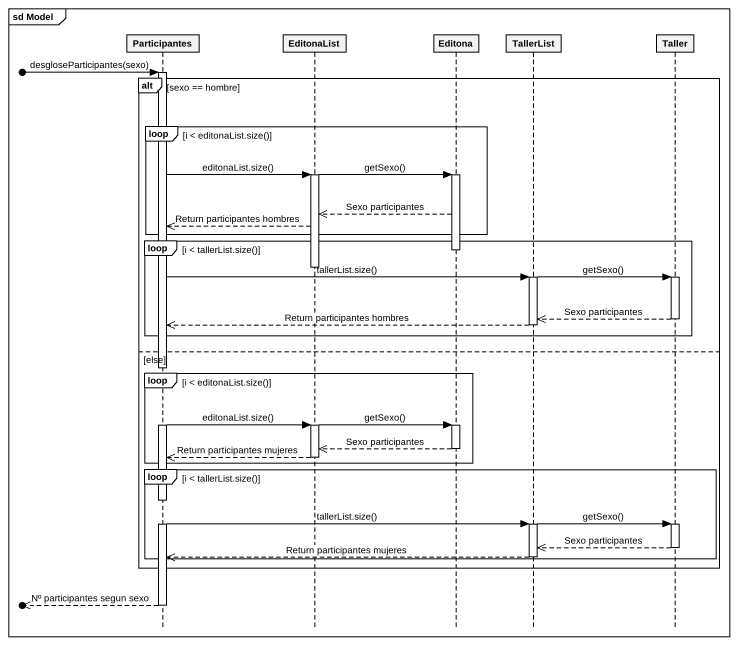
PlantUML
@startuml
mainframe sd Model
hide footbox
participant Participantes
participant EditonaList
participant Editona
participant TallerList
participant Taller

[o-> Participantes : desgloseParticipantes(sexo)
activate Participantes
alt sexo == hombre
  loop i < editonaList.size()
    Participantes -> EditonaList : editonaList.size()
    EditonaList -> Editona : getSexo()
    activate EditonaList
    activate Editona
    Editona -->> EditonaList : Sexo participantes
    EditonaList -->> Participantes : Return participantes hombres
  end
  loop i < tallerList.size()
    deactivate Editona
    deactivate EditonaList
    Participantes -> TallerList : tallerList.size()
    TallerList -> Taller : getSexo()
    activate TallerList
    activate Taller
    Taller -->> TallerList : Sexo participantes
    deactivate Taller
    TallerList -->> Participantes : Return participantes hombres
    deactivate TallerList
  end
else else
  loop i < editonaList.size()
    Participantes -> EditonaList : editonaList.size()
    EditonaList -> Editona : getSexo()
    activate EditonaList
    activate Editona
    Editona -->> EditonaList : Sexo participantes
    deactivate Editona
    EditonaList -->> Participantes : Return participantes mujeres
    deactivate EditonaList
  end
  loop i < tallerList.size()
    Participantes -> TallerList : tallerList.size()
    TallerList -> Taller : getSexo()
    activate TallerList
    activate Taller
    Taller -->> TallerList : Sexo participantes
    deactivate Taller
    TallerList -->> Participantes : Return participantes mujeres
    deactivate TallerList
  end
end
[o<<-- Participantes : Nº participantes segun sexo
deactivate Participantes
@enduml
